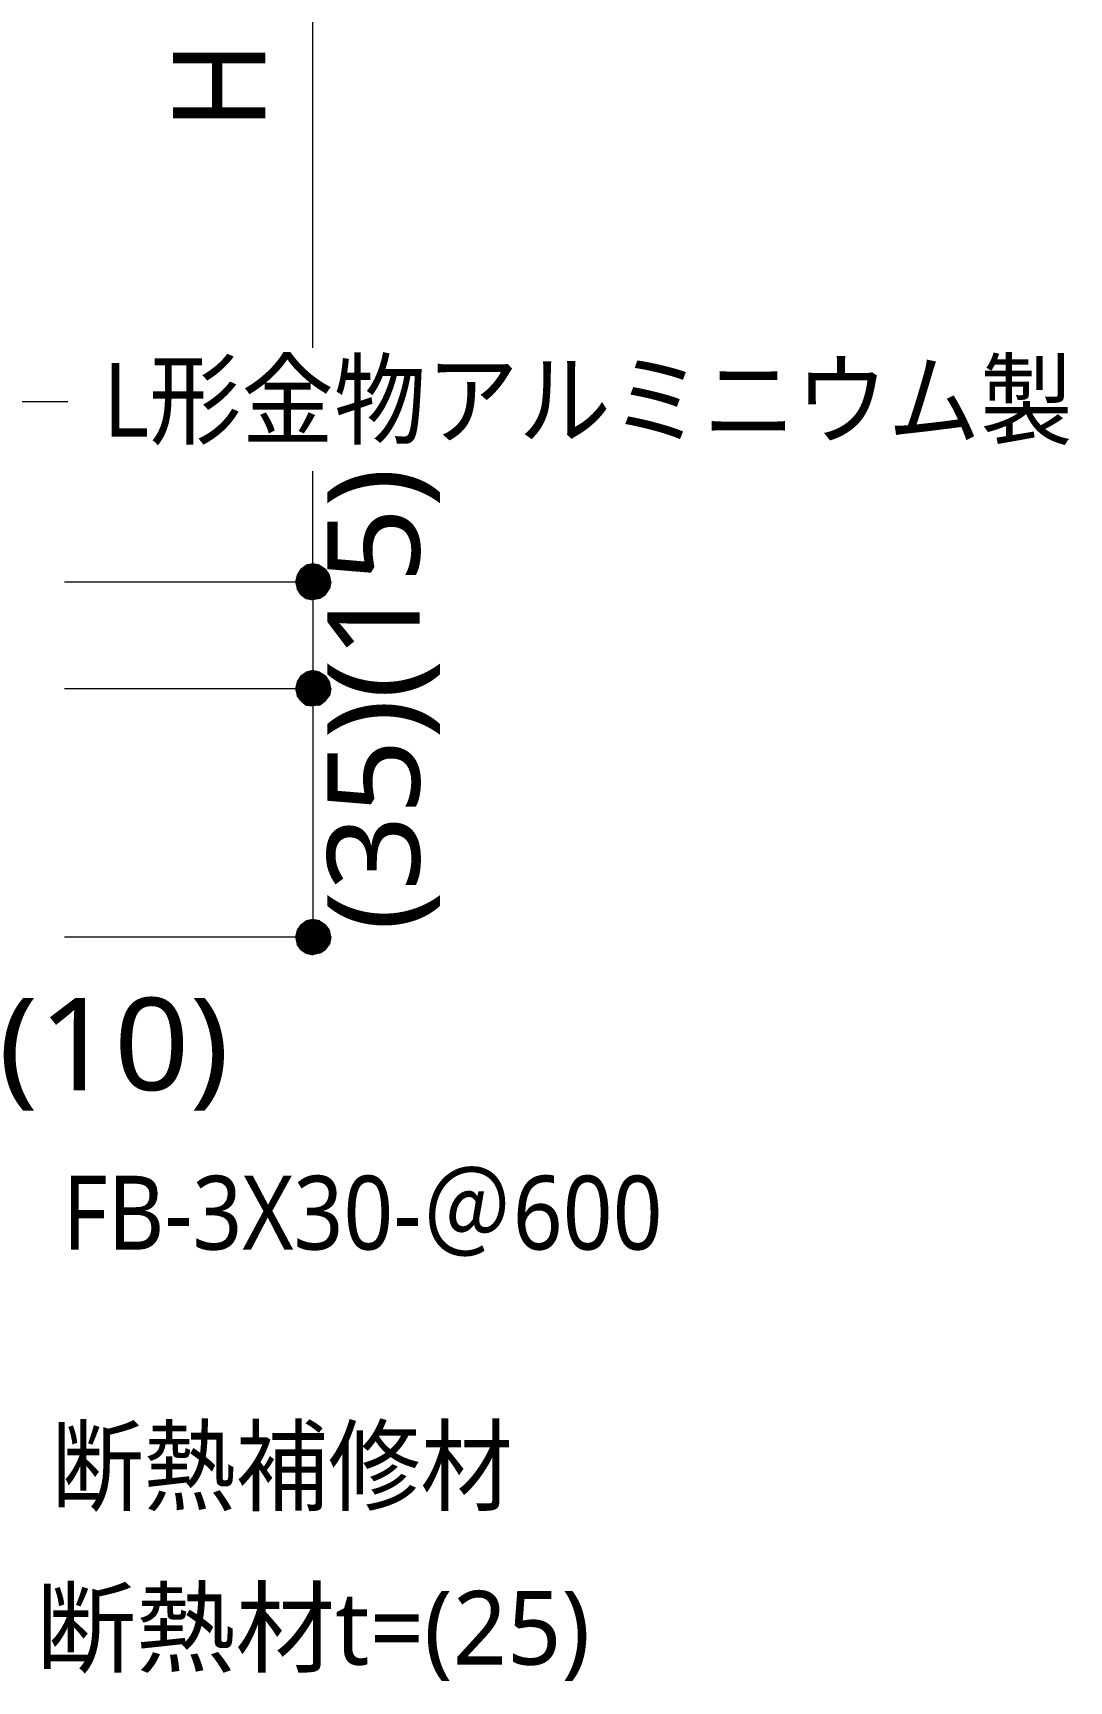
# Model space of a CAD drawing. Header units: millimetres. Extents: x 0 to 420, y 0 to 297.
# Drawn here: x 161.9 to 191.06, y 175.58 to 221.97 of the extents above; entities that cross this region are included whole.
import ezdxf
from ezdxf.enums import TextEntityAlignment as Align

# ---------------------------------------------------------------- set-up
doc = ezdxf.new("R2010")
doc.units = ezdxf.units.MM
doc.styles.add('kst32b', font='NotoSansJP-Variable.ttf')

msp = doc.modelspace()

# ---------------------------------------------------------------- hatches: boundary and pattern name
h = msp.add_hatch(color=7)
h.paths.add_polyline_path([(169.778, 207.031), (169.587, 206.989), (169.778, 206.523), (169.778, 207.031)])
h.paths.add_polyline_path([(169.587, 206.989), (169.778, 206.523), (169.439, 206.883), (169.587, 206.989)])
h.paths.add_polyline_path([(169.778, 206.523), (169.439, 206.883), (169.333, 206.714), (169.778, 206.523)])
h = msp.add_hatch(color=7)
h.paths.add_polyline_path([(170.244, 206.714), (170.138, 206.883), (169.778, 206.523), (170.244, 206.714)])
h.paths.add_polyline_path([(170.138, 206.883), (169.778, 206.523), (169.968, 206.989), (170.138, 206.883)])
h.paths.add_polyline_path([(169.778, 206.523), (169.968, 206.989), (169.778, 207.031), (169.778, 206.523)])
for points in [[(169.333, 206.714), (169.291, 206.523), (169.778, 206.523), (169.333, 206.714)], [(169.333, 203.708), (169.291, 203.517), (169.778, 203.517), (169.333, 203.708)], [(169.333, 196.723), (169.291, 196.532), (169.778, 196.532), (169.333, 196.723)]]:
    msp.add_hatch(color=7).paths.add_polyline_path(points)
h = msp.add_hatch(color=7)
h.paths.add_polyline_path([(169.291, 206.523), (169.333, 206.333), (169.778, 206.523), (169.291, 206.523)])
h.paths.add_polyline_path([(169.333, 206.333), (169.778, 206.523), (169.439, 206.163), (169.333, 206.333)])
h.paths.add_polyline_path([(169.778, 206.523), (169.439, 206.163), (169.587, 206.057), (169.778, 206.523)])
h = msp.add_hatch(color=7)
h.paths.add_polyline_path([(169.587, 206.057), (169.778, 206.015), (169.778, 206.523), (169.587, 206.057)])
h.paths.add_polyline_path([(169.778, 206.015), (169.778, 206.523), (169.968, 206.057), (169.778, 206.015)])
h.paths.add_polyline_path([(169.778, 206.523), (169.968, 206.057), (170.138, 206.163), (169.778, 206.523)])
h = msp.add_hatch(color=7)
h.paths.add_polyline_path([(170.138, 206.163), (170.244, 206.333), (169.778, 206.523), (170.138, 206.163)])
h.paths.add_polyline_path([(170.244, 206.333), (169.778, 206.523), (170.286, 206.523), (170.244, 206.333)])
h.paths.add_polyline_path([(169.778, 206.523), (170.286, 206.523), (170.244, 206.714), (169.778, 206.523)])
h = msp.add_hatch(color=7)
h.paths.add_polyline_path([(169.778, 204.025), (169.587, 203.983), (169.778, 203.517), (169.778, 204.025)])
h.paths.add_polyline_path([(169.587, 203.983), (169.778, 203.517), (169.439, 203.877), (169.587, 203.983)])
h.paths.add_polyline_path([(169.778, 203.517), (169.439, 203.877), (169.333, 203.708), (169.778, 203.517)])
h = msp.add_hatch(color=7)
h.paths.add_polyline_path([(170.244, 203.708), (170.138, 203.877), (169.778, 203.517), (170.244, 203.708)])
h.paths.add_polyline_path([(170.138, 203.877), (169.778, 203.517), (169.968, 203.983), (170.138, 203.877)])
h.paths.add_polyline_path([(169.778, 203.517), (169.968, 203.983), (169.778, 204.025), (169.778, 203.517)])
h = msp.add_hatch(color=7)
h.paths.add_polyline_path([(170.138, 203.179), (170.244, 203.327), (169.778, 203.517), (170.138, 203.179)])
h.paths.add_polyline_path([(170.244, 203.327), (169.778, 203.517), (170.286, 203.517), (170.244, 203.327)])
h.paths.add_polyline_path([(169.778, 203.517), (170.286, 203.517), (170.244, 203.708), (169.778, 203.517)])
h = msp.add_hatch(color=7)
h.paths.add_polyline_path([(169.291, 203.517), (169.333, 203.327), (169.778, 203.517), (169.291, 203.517)])
h.paths.add_polyline_path([(169.333, 203.327), (169.778, 203.517), (169.439, 203.179), (169.333, 203.327)])
h.paths.add_polyline_path([(169.778, 203.517), (169.439, 203.179), (169.587, 203.052), (169.778, 203.517)])
h = msp.add_hatch(color=7)
h.paths.add_polyline_path([(169.587, 203.052), (169.778, 203.031), (169.778, 203.517), (169.587, 203.052)])
h.paths.add_polyline_path([(169.778, 203.031), (169.778, 203.517), (169.968, 203.052), (169.778, 203.031)])
h.paths.add_polyline_path([(169.778, 203.517), (169.968, 203.052), (170.138, 203.179), (169.778, 203.517)])
h = msp.add_hatch(color=7)
h.paths.add_polyline_path([(169.778, 197.019), (169.587, 196.977), (169.778, 196.532), (169.778, 197.019)])
h.paths.add_polyline_path([(169.587, 196.977), (169.778, 196.532), (169.439, 196.871), (169.587, 196.977)])
h.paths.add_polyline_path([(169.778, 196.532), (169.439, 196.871), (169.333, 196.723), (169.778, 196.532)])
h = msp.add_hatch(color=7)
h.paths.add_polyline_path([(170.244, 196.723), (170.138, 196.871), (169.778, 196.532), (170.244, 196.723)])
h.paths.add_polyline_path([(170.138, 196.871), (169.778, 196.532), (169.968, 196.977), (170.138, 196.871)])
h.paths.add_polyline_path([(169.778, 196.532), (169.968, 196.977), (169.778, 197.019), (169.778, 196.532)])
h = msp.add_hatch(color=7)
h.paths.add_polyline_path([(170.138, 196.173), (170.244, 196.321), (169.778, 196.532), (170.138, 196.173)])
h.paths.add_polyline_path([(170.244, 196.321), (169.778, 196.532), (170.286, 196.532), (170.244, 196.321)])
h.paths.add_polyline_path([(169.778, 196.532), (170.286, 196.532), (170.244, 196.723), (169.778, 196.532)])
h = msp.add_hatch(color=7)
h.paths.add_polyline_path([(169.291, 196.532), (169.333, 196.321), (169.778, 196.532), (169.291, 196.532)])
h.paths.add_polyline_path([(169.333, 196.321), (169.778, 196.532), (169.439, 196.173), (169.333, 196.321)])
h.paths.add_polyline_path([(169.778, 196.532), (169.439, 196.173), (169.587, 196.067), (169.778, 196.532)])
h = msp.add_hatch(color=7)
h.paths.add_polyline_path([(169.587, 196.067), (169.778, 196.024), (169.778, 196.532), (169.587, 196.067)])
h.paths.add_polyline_path([(169.778, 196.024), (169.778, 196.532), (169.968, 196.067), (169.778, 196.024)])
h.paths.add_polyline_path([(169.778, 196.532), (169.968, 196.067), (170.138, 196.173), (169.778, 196.532)])

# ---------------------------------------------------------------- linework, layer by layer
at = {"lineweight": 13}
for points in [[(169.778, 213.106), (169.778, 223.245)], [(141.817, 208.322), (145.097, 211.603), (162.878, 211.603)], [(162.793, 206.523), (169.778, 206.523), (169.778, 209.635)], [(169.778, 206.523), (169.778, 203.517), (169.778, 196.532)], [(162.793, 203.517), (169.778, 203.517)], [(162.793, 196.532), (169.778, 196.532)]]:
    msp.add_lwpolyline(points, dxfattribs=at)
at = {"lineweight": 0}
for points in [[(169.587, 206.989), (169.778, 206.523), (169.439, 206.883)], [(169.778, 207.031), (169.587, 206.989), (169.778, 206.523)], [(169.778, 206.523), (169.968, 206.989), (169.778, 207.031)], [(170.138, 206.883), (169.778, 206.523), (169.968, 206.989)], [(169.333, 206.714), (169.291, 206.523), (169.778, 206.523)], [(169.291, 206.523), (169.333, 206.333), (169.778, 206.523)], [(169.778, 206.523), (169.439, 206.883), (169.333, 206.714)], [(169.333, 206.333), (169.778, 206.523), (169.439, 206.163)], [(169.778, 206.523), (169.439, 206.163), (169.587, 206.057)], [(169.587, 206.057), (169.778, 206.015), (169.778, 206.523)], [(170.244, 206.714), (170.138, 206.883), (169.778, 206.523)], [(169.778, 206.523), (170.286, 206.523), (170.244, 206.714)], [(169.778, 206.015), (169.778, 206.523), (169.968, 206.057)], [(169.778, 206.523), (169.968, 206.057), (170.138, 206.163)], [(170.138, 206.163), (170.244, 206.333), (169.778, 206.523)], [(170.244, 206.333), (169.778, 206.523), (170.286, 206.523)], [(169.333, 203.708), (169.291, 203.517), (169.778, 203.517)], [(169.778, 203.517), (169.439, 203.877), (169.333, 203.708)], [(169.587, 203.983), (169.778, 203.517), (169.439, 203.877)], [(169.778, 204.025), (169.587, 203.983), (169.778, 203.517)], [(169.778, 203.517), (169.968, 203.983), (169.778, 204.025)], [(170.138, 203.877), (169.778, 203.517), (169.968, 203.983)], [(170.244, 203.708), (170.138, 203.877), (169.778, 203.517)], [(169.778, 203.517), (170.286, 203.517), (170.244, 203.708)], [(169.291, 203.517), (169.333, 203.327), (169.778, 203.517)], [(169.333, 203.327), (169.778, 203.517), (169.439, 203.179)], [(169.778, 203.517), (169.439, 203.179), (169.587, 203.052)], [(169.587, 203.052), (169.778, 203.031), (169.778, 203.517)], [(169.778, 203.031), (169.778, 203.517), (169.968, 203.052)], [(169.778, 203.517), (169.968, 203.052), (170.138, 203.179)], [(170.138, 203.179), (170.244, 203.327), (169.778, 203.517)], [(170.244, 203.327), (169.778, 203.517), (170.286, 203.517)], [(169.333, 196.723), (169.291, 196.532), (169.778, 196.532)], [(169.778, 196.532), (169.439, 196.871), (169.333, 196.723)], [(169.587, 196.977), (169.778, 196.532), (169.439, 196.871)], [(169.778, 197.019), (169.587, 196.977), (169.778, 196.532)], [(169.778, 196.532), (169.968, 196.977), (169.778, 197.019)], [(170.138, 196.871), (169.778, 196.532), (169.968, 196.977)], [(170.244, 196.723), (170.138, 196.871), (169.778, 196.532)], [(169.778, 196.532), (170.286, 196.532), (170.244, 196.723)], [(169.291, 196.532), (169.333, 196.321), (169.778, 196.532)], [(169.333, 196.321), (169.778, 196.532), (169.439, 196.173)], [(169.778, 196.532), (169.439, 196.173), (169.587, 196.067)], [(169.587, 196.067), (169.778, 196.024), (169.778, 196.532)], [(169.778, 196.024), (169.778, 196.532), (169.968, 196.067)], [(169.778, 196.532), (169.968, 196.067), (170.138, 196.173)], [(170.138, 196.173), (170.244, 196.321), (169.778, 196.532)], [(170.244, 196.321), (169.778, 196.532), (170.286, 196.532)]]:
    msp.add_lwpolyline(points, close=True, dxfattribs=at)

# ---------------------------------------------------------------- texts
at = {"style": 'kst32b'}
msp.add_text('H', height=2.599, rotation=90, dxfattribs=at).set_placement((168.444, 219.244))
for s, height, p, p2 in [('L形金物アルミニウム製', 2.07913, (163.872, 210.608), (191.161, 210.608)), ('(35)(15)', 2.5989, (172.784, 196.702), (172.784, 209.74)), ('(10)', 2.5989, (160.93, 192.214), (167.427, 192.214)), ('FB-3X30-＠600', 2.07913, (162.729, 187.727), (179.622, 187.727)), ('断熱補修材', 2.0791, (162.412, 180.594), (175.406, 180.594)), ('断熱材t=(25)', 2.0791, (161.988, 176.043), (177.582, 176.043))]:
    msp.add_text(s, height=height, dxfattribs=at).set_placement(p, p2, align=Align.FIT)

doc.saveas('drawing.dxf')
